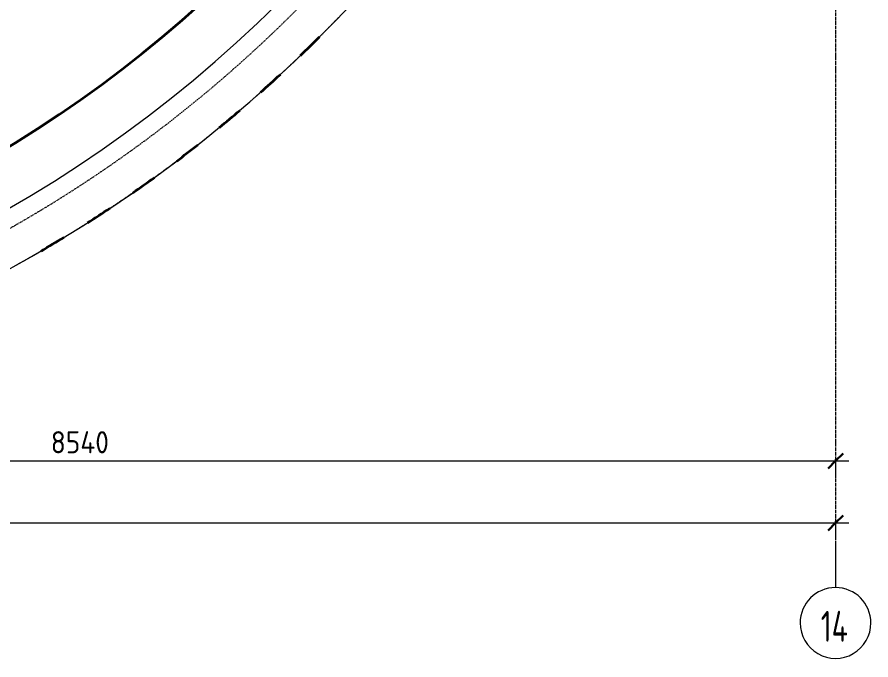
# Model space of a CAD drawing. Header units: millimetres. Extents: x 25237 to 117542, y -2270 to 13021.
# Drawn here: x 44491 to 49315, y 2497 to 6130 of the extents above; entities that cross this region are included whole.
import ezdxf

# ---------------------------------------------------------------- set-up
doc = ezdxf.new("R2010")
doc.units = ezdxf.units.MM
for name, pattern in [('01 Штриховая _2 мм_', [3, 2, -1]), ('01 Штриховая _4 мм_', [6, 3.5, -2.5]), ('02 Штрихпунктирная _20 мм_', [25, 20, -2.5, 0, -2.5])]:
    doc.linetypes.add(name, pattern=pattern)
for name, color, linetype, lineweight in [('AA_Dim', 7, 'Continuous', 9), ('AA_Dim-50', 7, 'Continuous', 9), ('AA_Linii', 7, 'Continuous', 9), ('AF_Lestnica', 7, '01 Штриховая _2 мм_', 9), ('AF_Perekritie', 7, 'Continuous', 20), ('AF_Perekritie_Опалубка', 253, 'Continuous', 20), ('Оси', 7, 'Continuous', 9)]:
    doc.layers.add(name, color=color, linetype=linetype, lineweight=lineweight)
doc.styles.add('ISOCPEUR', font='isocpeur.ttf', dxfattribs={"width": 0.7, "height": 175})
doc.styles.add('ISOCPEUR_2', font='isocpeur.ttf', dxfattribs={"width": 0.9, "height": 125})
doc.dimstyles.new('05_Округл_5мм__прозр_', dxfattribs={"dimscale": 304.8, "dimtxt": 124.497647, "dimasz": 0.278871, "dimexe": 0.246063, "dimexo": 0.164042, "dimgap": 0.016404, "dimtad": 1, "dimdec": 0, "dimrnd": 5, "dimdsep": 46, "dimtxsty": 'ISOCPEUR_2', "dimblk1": 'OBLIQUE', "dimblk2": 'OBLIQUE', "dimsah": 1, "dimcen": 0.09, "dimdle": 0.246063, "dimazin": 0, "dimtfac": 1, "dimtdec": 4, "dimtix": 1, "dimtmove": 0, "dimatfit": 3, "dimfxl": 1, "dimtvp": 1, "dimtolj": 1, "dimtzin": 0, "dimlwd": 18, "dimlwe": 18, "dimarcsym": 2})

# ---------------------------------------------------------------- blocks, each defined once
blk = doc.blocks.new('Лестницы 1 - Лестницы 1-3688333-Схема расположения входа на отм_ -0_110 в_о 7-14_А-В')
at = {"layer": 'AF_Lestnica', "color": 250, "linetype": 'Continuous', "lineweight": 20}
for radius, start, end in [(7369.2, 270, 352), (7669.2, 270, 352), (7069.2, 309.86375, 311.03418), (7069.2, 307.45213, 308.62442), (7069.2, 305.04071, 306.21467), (7069.2, 302.62945, 303.80491)]:
    blk.add_arc((40775.1, 11440), radius, start, end, dxfattribs=at)
blk = doc.blocks.new('Лестницы 2 - Лестницы 1-3699303-Схема расположения входа на отм_ -0_110 в_о 7-14_А-В')
at = {"layer": 'AA_Linii', "linetype": '01 Штриховая _4 мм_', "lineweight": 20}
blk.add_arc((40775.061608, 11440), 7469.209461, 270, 357.0837878354, dxfattribs=at)
blk = doc.blocks.new('Ось сетки - d_4мм-2765513-Схема расположения входа на отм_ -0_110 в_о 7-14_А-В')
at = {"layer": 'Оси'}
for start, end in [(360, 180), (360, 180), (180, 360), (180, 360)]:
    blk.add_arc((0, 0), 4, start, end, dxfattribs=at)
blk = doc.blocks.new('DIMBLOCK17-Схема расположения входа на отм_ -0_110 в_о 7-14_А-В')
at = {"layer": 'AA_Dim-50', "lineweight": 30}
for p, q in [((40575.1, 3621.1), (40532.6, 3578.6)), ((40575.1, 3621.1), (40617.6, 3663.6)), ((49115.1, 3621.1), (49072.6, 3578.6)), ((49115.1, 3621.1), (49157.6, 3663.6))]:
    blk.add_line(p, q, dxfattribs=at)
at = {"layer": 'AA_Dim-50', "lineweight": 18}
for p, q in [((40575.1, 3631.3), (40575.1, 3546.1)), ((40575.1, 3621.1), (40575.1, 3631.3)), ((40575.1, 3621.1), (49190.1, 3621.1)), ((49115.1, 3631.3), (49115.1, 3546.1)), ((49115.1, 3621.1), (49115.1, 3631.3))]:
    blk.add_line(p, q, dxfattribs=at)
at = {"layer": 'AA_Dim-50', "color": 0, "lineweight": 18, "insert": (44681.1, 3789.5), "char_height": 125, "width": 393.604, "attachment_point": 1, "line_spacing_factor": 1.149209, "style": 'ISOCPEUR_2'}
blk.add_mtext('8540', dxfattribs=at)
blk = doc.blocks.new('_Oblique')
at = {"color": 0, "linetype": 'ByBlock', "lineweight": -2}
blk.add_line((-0.5, -0.5), (0.5, 0.5), dxfattribs=at)
blk = doc.blocks.new('DIMBLOCK18-Схема расположения входа на отм_ -0_110 в_о 7-14_А-В')
at = {"layer": 'AA_Dim-50', "lineweight": 30}
for p, q in [((27550.1, 3271.1), (27592.6, 3313.6)), ((49115.1, 3271.1), (49157.6, 3313.6)), ((27550.1, 3271.1), (27507.6, 3228.6)), ((49115.1, 3271.1), (49072.6, 3228.6))]:
    blk.add_line(p, q, dxfattribs=at)
at = {"layer": 'AA_Dim-50', "lineweight": 18}
for p, q in [((27550.1, 3281.3), (27550.1, 3196.1)), ((27550.1, 3271.1), (27550.1, 3281.3)), ((49115.1, 3281.3), (49115.1, 3196.1)), ((49115.1, 3271.1), (49115.1, 3281.3)), ((27475.1, 3271.1), (49190.1, 3271.1))]:
    blk.add_line(p, q, dxfattribs=at)
at = {"layer": 'AA_Dim-50', "color": 0, "lineweight": 18, "insert": (38145.8, 3439.5), "char_height": 125, "width": 448.192, "attachment_point": 1, "line_spacing_factor": 1.149209, "style": 'ISOCPEUR_2'}
blk.add_mtext('21565', dxfattribs=at)

msp = doc.modelspace()

# ---------------------------------------------------------------- linework, layer by layer
at = {"layer": 'AF_Perekritie', "linetype": '01 Штриховая _4 мм_'}
for start, end in [(315.01970346, 316.18486628), (312.72824952, 313.89332438), (310.43678279, 311.60180024), (308.14530237, 309.3102926), (305.8538073, 307.0188003), (303.56229651, 304.72732229), (301.27076882, 302.43585763), (298.97922295, 300.14440543)]:
    msp.add_arc((40775.0616, 11440), 7669.2095, start, end, dxfattribs=at)
at = {"layer": 'AF_Perekritie_Опалубка', "lineweight": 35}
for radius, start, end in [(7069.2095, 197.90462532, 352.00000216), (7669.2095, 313.89369503, 315.01933281), (7669.2095, 311.60217089, 312.72787887), (7669.2095, 309.31066325, 310.43641214), (7669.2095, 307.01917095, 308.14493172), (7669.2095, 304.72769294, 305.85343665), (7669.2095, 302.43622828, 303.56192586), (7669.2095, 300.14477608, 301.27039817)]:
    msp.add_arc((40775.0616, 11440), radius, start, end, dxfattribs=at)
at = {"layer": 'Оси', "linetype": '02 Штрихпунктирная _20 мм_'}
msp.add_line((49115.0616, 12431.8629), (49115.0616, 3155.5937), dxfattribs=at)
at = {"layer": 'Оси'}
msp.add_line((49115.0616, 3155.5937), (49115.0616, 2905.5937), dxfattribs=at)

# ---------------------------------------------------------------- block references
at = {"layer": 'AF_Lestnica', "color": 250, "linetype": 'Continuous', "lineweight": 20}
for name in ['Лестницы 2 - Лестницы 1-3699303-Схема расположения входа на отм_ -0_110 в_о 7-14_А-В', 'Лестницы 1 - Лестницы 1-3688333-Схема расположения входа на отм_ -0_110 в_о 7-14_А-В']:
    msp.add_blockref(name, (0, 0), dxfattribs=at)
at = {"layer": 'Оси', "xscale": 49.99999999999998, "yscale": 49.99999999999998, "zscale": 49.99999999999998, "rotation": 180}
msp.add_blockref('Ось сетки - d_4мм-2765513-Схема расположения входа на отм_ -0_110 в_о 7-14_А-В', (49115.0616, 2705.5937), dxfattribs=at)

# ---------------------------------------------------------------- texts
at = {"layer": 'Оси', "insert": (49031.6519, 2774.1395), "char_height": 175, "width": 196.413437, "attachment_point": 1, "style": 'ISOCPEUR'}
msp.add_mtext('14', dxfattribs=at)

# ---------------------------------------------------------------- dimensions: what is measured, and where the dimension line sits
at = {"layer": 'AA_Dim', "lineweight": 18}
for base, p1, p2, override, picture, middle in [((49115.0616, 3621.1483), (40575.0616, 3681.2523), (49115.0616, 3681.2523), {"dimpost": '<>', "dimfxl": 8540}, 'DIMBLOCK17-Схема расположения входа на отм_ -0_110 в_о 7-14_А-В', (44845.0616, 3688.6483)), ((49115.0616, 3271.1483), (27550.0616, 3331.2523), (49115.0616, 3331.2523), {"dimpost": '<>', "dimfxl": 21565}, 'DIMBLOCK18-Схема расположения входа на отм_ -0_110 в_о 7-14_А-В', (38332.5616, 3338.6483))]:
    dim = msp.add_linear_dim(base=base, p1=p1, p2=p2, dimstyle='05_Округл_5мм__прозр_', override=override, dxfattribs=at)
    dim.commit()
    dim.dimension.update_dxf_attribs({"geometry": picture, "text_midpoint": middle})

doc.saveas('drawing.dxf')
